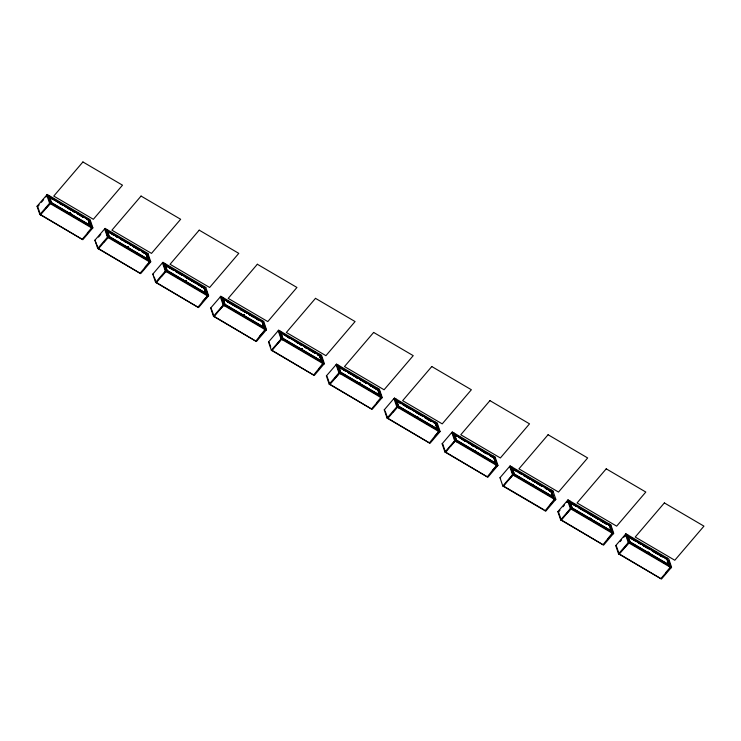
<?xml version="1.0" encoding="UTF-8"?>
<svg xmlns="http://www.w3.org/2000/svg" width="741" height="741" viewBox="0 0 741 741"><rect width="100%" height="100%" fill="white"/><g stroke="black" fill="none" stroke-linecap="round" stroke-linejoin="round"><path stroke-width="1.11" d="M359.913 383.347C358.931 383.347 358.977 381.791 359.95 383.486C358.524 382.263 359.552 383.597 359.709 383.227C358.839 382.449 360.228 383.542 359.107 382.94C359.496 383.134 360.2 383.653 359.015 382.81C360.839 383.44 358.088 382.652 359.913 383.254M416.85 416.664C418.072 417.229 418.165 418.081 416.84 416.581C419.406 417.998 416.21 416.979 417.322 417.063C419.36 418.128 415.275 415.386 417.831 417.294M70.562 213.806C68.543 212.019 72.127 214.51 69.673 213.751C70.997 212.936 69.7 213.862 70.089 213.603C71.34 213.871 70.191 213.88 69.682 213.186C70.877 212.686 69.839 214.492 70.627 213.695C69.154 212.482 70.182 213.936 70.617 213.816M127.906 247.012C127.906 247.522 128.332 248.207 128.119 247.17C126.1 248.04 129.925 247.651 127.582 247.133C129.351 248.096 127.378 246.725 127.906 247.531C129.768 247.772 126.229 246.549 128.545 247.707C127.508 247.216 127.971 246.753 128.341 247.726M243.317 314.74C244.752 315.62 244.076 316.24 243.298 314.749M301.92 349.104L302.087 349.548L301.105 348.715L302.022 349.243M358.959 382.652L359.783 383.43L359.468 382.801M416.979 416.877C417.72 417.396 417.063 416.831 417.331 416.729M475.703 451.232C474.305 450.713 475.907 451.195 475.342 450.769M127.508 247.031L128.536 247.624M475.583 451.01C474.481 451.871 474.536 449.583 475.685 451.352M128.406 247.466C127.1 246.744 128.323 247.781 127.591 246.957C128.814 249.013 127.017 245.632 128.128 247.605C128.295 247.059 126.479 246.744 128.526 247.587M186.362 281.645C184.342 281.043 187.38 281.497 185.796 281.404C186.352 281.756 185.704 281.534 185.482 280.811C188.158 283.414 184.574 279.088 185.732 281.728C186.436 281.441 184.528 280.061 186.399 281.515M186.26 281.654L185.602 280.848L186.334 281.663L185.787 280.941L186.26 281.654L185.417 281.617L185.583 280.876L186.343 281.441L185.574 281.737L185.528 281.126L186.324 281.636L185.482 280.811M244.141 315.333C241.927 313.387 245.577 316.944 243.428 314.981C244.391 315.953 243.622 315.092 243.391 315.045C244.799 315.212 242.585 315.221 244.178 315.481M302.059 349.502C300.059 347.446 301.893 350.289 301.957 349.168C301.485 348.826 300.976 349.27 301.976 349.206C300.068 349.243 302.661 348.594 301.198 349.446C302.569 347.964 301.318 350.826 301.744 348.965C302.198 350.447 301.022 348.585 301.624 348.992C301.995 349.298 301.541 349.252 302.133 349.474M301.244 349.215L302.032 349.372M359.802 383.116C358.366 382.263 359.339 384.014 359.746 383.06M417.461 416.803C416.359 417.479 418.48 417.257 417.322 417.063C417.563 416.831 417.359 417.813 416.979 416.562M475.472 450.88C473.629 450.732 476.611 451.454 474.712 450.602C476.278 452.084 474.62 450.028 475.037 450.584C475.954 451.102 474.045 450.584 475.611 451.065M533.353 484.827C532.89 485.568 533.353 484.521 533.14 485.123C533.752 485.077 532.714 484.531 533.02 485.188C532.983 484.364 533.001 485.411 533.52 485.059C531.538 484.058 533.233 484.577 533.437 484.901C531.936 483.595 532.64 485.207 533.613 485.142M649.209 553.055C647.801 551.128 648.495 553.647 649.199 552.99C647.708 550.943 648.718 554.407 649.005 552.61C648.403 553.499 648.894 552.054 649.088 552.842C647.412 551.248 649.625 553.823 648.931 552.573C647.356 551.952 650.431 554.157 648.301 552.406M185.889 281.043C185.621 281.793 186.26 280.783 185.491 281.682M70.599 213.538C68.941 213.408 71.145 214.334 69.635 213.093C71.414 213.677 70.284 213.992 69.635 212.973M128.35 247.54C127.313 247.124 128.388 247.198 127.85 247.865M301.439 348.77C302.032 349.826 300.753 348.65 302.004 349.261C300.874 348.983 301.652 349.493 301.791 349.011M359.626 383.041C359.07 383.643 359.45 382.745 359.793 383.347M591.475 519.052C590.188 517.598 592.42 520.395 590.521 518.385C592.309 519.561 590.105 519.098 590.503 518.348C593.041 520.21 589.252 517.338 591.411 518.941C590.633 519.237 590.549 517.635 590.679 518.774C591.253 518.561 591.207 519.441 590.457 518.422C592.291 518.663 590.336 520.034 590.558 518.348M70.478 213.436L69.886 212.982L69.7 213.64M128.286 247.355C127.582 247.337 127.776 247.179 128.239 247.689M243.632 315.703C243.854 314.184 243.029 315.842 244.169 315.37M301.179 348.937L301.883 349.122M417.044 417.47C417.174 416.173 417.591 417.868 416.951 417.026M474.749 451.288C475.889 450.195 473.823 450.454 475.602 451.325M475.444 451.093C474.472 450.296 475.741 451.538 474.749 450.602C476.268 451.445 475.259 451.417 474.74 450.519M532.677 484.429C533.955 486.031 531.797 484.16 533.4 484.929C533.446 485.929 531.742 483.428 533.501 485.086M69.858 212.982C71.219 213.427 69.784 214.427 69.691 212.945M359.598 382.884C358.848 383.458 359.283 382.449 359.718 383.254M128.239 247.401C127.73 246.957 127.721 247.865 128.184 247.642M185.435 281.515C187.112 281.228 184.741 281.237 186.306 281.45M243.52 315.712C244.132 314.341 243.317 315.768 244.011 315.194M359.691 383.116C358.7 383.329 360.024 383.43 359.246 382.717M649.283 552.879C649.042 552.888 648.032 552.277 649.172 552.767M70.571 213.584C69.33 212.417 69.849 213.779 70.506 213.473C69.2 212.889 71.108 214.251 69.635 213.093M69.645 213.019L70.534 213.528L69.997 213.862L70.562 213.565L69.719 213.176L70.247 213.204M648.301 553.027C649.329 552.656 648.588 552.934 648.931 552.554M70.58 213.751C69.339 213.176 69.682 212.611 70.367 213.714M532.584 484.54L532.798 485.299C532.76 484.54 533.261 485.04 533.205 485.16C533.001 484.688 532.751 484.799 533.048 485.114M591.401 518.922C590.012 518.969 591.679 518.357 590.494 519.154C590.447 517.746 592.365 519.849 590.679 518.978C591.976 518.802 589.845 518.959 590.994 518.607C591.318 519.339 590.142 518.617 591.198 518.728C591.114 518.82 589.558 518.367 591.374 519.043M301.911 349.224C301.152 349.826 302.013 348.983 301.42 348.872M417.516 417.183L417.1 417.016M475.333 451.093L474.916 451.399L475.185 451M185.991 281.33L185.482 281.293M533.02 484.605L533.196 484.707M648.412 552.582C649.44 554.324 648.236 551.202 649.116 553.064C647.81 551.702 649.801 553.851 648.384 552.323M69.737 213.427C70.367 213.704 69.432 213.575 70.386 213.325M648.421 552.758C648.792 552.545 649.181 552.554 648.708 553.24M243.419 314.851C244.493 315.601 242.687 315.184 244.058 315.481M475.5 451.26C473.944 451.362 475.62 450.306 474.953 451.371M591.235 519.126L590.633 518.728M127.693 247.744L127.498 247.559M185.861 281.608L186.028 281.154M474.759 450.723L474.777 451.176M532.622 485.216C533.483 484.892 533.149 484.262 532.779 485.336M648.931 552.758C648.884 552.805 648.245 552.943 649.023 552.647M185.37 280.932C186.074 281.543 185.278 281.571 185.954 281.163M243.678 315.323L243.307 315.008M127.915 247.077L128.249 247.513M417.266 416.794L417.368 416.988M474.712 450.602L475.333 451M533.372 485.198L532.649 484.67M649.033 553.055L648.69 552.406M532.899 484.605L533.39 485.059L532.77 484.799M648.718 552.517L648.56 553.175L648.912 552.656M648.764 552.916L648.412 553.082M243.9 315.092C243.419 315.425 243.669 314.555 243.539 315.573M590.586 519.089C591.235 519.432 590.42 518.107 590.688 519.237M301.902 349.289L301.448 349.53M243.428 315.61L244.039 315.36M590.633 518.774C591.448 519.793 591.133 517.607 590.494 519.154M70.339 213.491L69.821 213.176M127.952 247.299L127.869 247.262M590.799 519.33L590.938 518.644L591.133 519.135M301.337 349.474L301.494 349.641M416.887 417.35L417.359 416.859M532.714 484.947L533.168 485.142M359.385 383.171L358.931 383.319L359.376 382.828M475.194 451.334L475.101 451.223M243.622 315.49L244.187 315.573M359.311 383.329L359.366 383.569M69.737 213.741L70.2 213.658L69.635 213.621M185.324 281.515L185.713 281.413M358.959 383.366L359.376 382.847L359.728 383.31M243.493 315.221L243.372 315.277M243.557 315.258L243.298 315.444M359.413 383.393L358.94 383.292M566.819 502.398L568.18 500.712L567.532 500.342L570.413 508.641L570.848 508.141L568.032 499.879L557.862 511.661L560.678 519.913L603.628 545.107L613.687 533.261L610.88 524.998L568.032 499.879M624.682 536.327L626.043 534.65L625.404 534.27L628.285 542.579L671.179 567.726L671.559 567.198L668.743 558.936L625.904 533.807L615.734 545.589L618.54 553.851L661.491 579.036L671.161 567.717L668.669 560.465M301.578 349.206L301.105 349.354M474.99 451.158L474.879 450.648M37.05 206.257L47.22 194.475L90.059 219.595L92.875 227.858L82.816 239.704L39.866 214.519L37.05 206.257L37.698 206.637L39.18 204.886M41.413 202.274L43.645 199.662M45.877 197.05L47.368 195.309L46.72 194.939L49.601 203.238L92.505 228.395L89.985 221.133M48.582 196.022L49.008 195.522L51.824 203.784L51.398 204.284M39.866 214.519L50.036 202.738L47.22 194.475M90.661 227.311L91.087 226.811L88.272 218.549L87.846 219.049L85.882 217.9M147.857 255.061L150.349 262.314L140.679 273.633L97.729 248.448L94.922 240.186L105.092 228.404L147.931 253.533L150.747 261.795L150.312 262.295M98.534 237.083L100.767 234.471M106.871 231.192L107.297 230.692L146.561 253.718L146.023 254.154M97.729 248.448L107.899 236.666L105.092 228.404M98.377 248.828L108.047 237.509L103.508 242.529M108.844 236.99L109.27 236.49L148.533 259.507M109.26 238.222L109.696 237.722L106.88 229.46L106.537 230.016M145.718 252.987L146.144 252.477L148.95 260.739L148.524 261.249M147.505 254.033L147.931 253.533M162.529 262.842L162.955 262.342L205.803 287.462L208.61 295.724L198.551 307.571L155.601 282.386L152.785 274.124L162.455 262.805L163.252 263.62M204.062 288.073L204.433 287.647L165.169 264.62L164.734 265.13L173.551 270.289M155.601 282.386L165.771 270.604L162.955 262.342M166.706 270.919L167.142 270.419L206.406 293.445M167.133 272.151L167.559 271.651L164.743 263.388L164.409 263.944M201.265 286.526L202.765 287.406M205.803 287.462L204.766 287.61M206.396 295.177L206.822 294.677L204.007 286.415L203.46 286.841M210.657 308.052L220.827 296.28L263.666 321.399L266.482 329.662L256.414 341.499L213.464 316.314L210.657 308.052L211.454 308.877M222.606 299.058L223.032 298.558L262.295 321.585L261.934 322.011M213.464 316.314L223.634 304.532L220.827 296.28M223.634 304.931L214.112 316.694L213.964 316.25L255.775 341.129L265.287 329.365M224.995 306.089L225.431 305.588L222.615 297.326M240.806 309.71L242.363 310.525L240.862 309.645M263.24 321.9L263.666 321.399M264.259 329.115L264.694 328.606L261.879 320.353M268.52 341.99L278.69 330.208L321.538 355.328L324.345 363.59L314.286 375.437L271.336 350.252L268.52 341.99L269.316 342.814M280.052 331.764L280.487 331.255L283.294 339.517L282.867 340.026M280.478 332.996L280.904 332.496L320.168 355.513L319.63 355.958L317.676 354.809L319.63 355.958L320.668 358.885L319.658 355.81L321.029 359.802M271.336 350.252L281.506 338.47L278.69 330.208M281.497 338.869L271.975 350.632L271.827 350.187L313.638 375.057L323.159 363.294M319.315 354.782L319.751 354.281L322.557 362.544L322.131 363.044M321.538 355.328L321.103 355.837L322.919 361.024M326.392 375.919L336.562 364.146L379.401 389.266L382.217 397.528L372.149 409.365L329.199 384.181L326.392 375.919L327.189 376.743M337.924 365.693L338.35 365.193L341.166 373.455L340.73 373.955M338.341 366.925L338.767 366.425L378.03 389.451L377.493 389.886L373.584 387.589M339.415 367.443L345.195 370.945M329.199 384.181L338.878 372.862L381.837 398.056L378.975 389.766L379.401 389.266M336.562 364.146L339.378 372.408L338.943 372.908L336.062 364.6L336.701 364.98M340.314 372.723L340.74 372.223L380.003 395.24M377.188 388.719L377.614 388.219L380.429 396.481L379.994 396.981M393.925 398.538L396.815 406.837L439.709 431.994L430.021 443.303L387.071 418.119L384.255 409.856L393.925 398.538L395.879 399.677M393.999 398.575L394.434 398.074L437.273 423.194L440.08 431.457L439.654 431.966M395.787 399.631L396.222 399.13L399.029 407.383L398.602 407.893M437.449 429.678L435.365 423.824L435.903 423.38L396.639 400.362L396.213 400.862L401.103 403.734M387.071 418.119L397.241 406.337L394.434 398.074M398.186 406.661L398.612 406.151L437.875 429.178M435.05 422.648L435.486 422.148L438.292 430.41L437.866 430.91M439.357 430.966L436.847 423.704L437.273 423.194M438.894 431.16L429.372 442.923L387.562 418.054L387.719 418.498L397.389 407.18L392.85 412.2M451.871 432.512L452.297 432.012L495.136 457.132L497.952 465.394L487.884 477.232L444.943 452.047L442.127 443.794L451.797 432.466L452.594 433.29M454.076 434.791L454.511 434.291L493.775 457.317L493.404 457.743M444.943 452.047L455.113 440.274L452.297 432.012M455.104 440.663L445.582 452.427L445.434 451.982M456.048 440.589L456.484 440.089L495.748 463.116L495.312 463.616M456.475 441.821L456.901 441.321L454.085 433.059L453.659 433.559L456.604 435.291M492.922 456.586L493.349 456.085L496.164 464.348L495.729 464.848M497.23 464.894L494.71 457.632L495.136 457.132M496.766 465.098L487.245 476.861L446.425 452.566M509.734 466.45L510.169 465.941L553.008 491.07L555.824 499.323L545.756 511.17L502.806 485.985L499.99 477.723L509.669 466.404L510.308 466.784M511.522 467.497L511.957 466.997L514.763 475.25L514.337 475.759M511.948 468.729L512.374 468.229L551.637 491.246L551.1 491.691L549.146 490.542L551.1 491.691L552.138 494.618L550.785 490.523L551.221 490.014L554.027 498.276L553.601 498.776M502.806 485.985L512.976 474.203L510.169 465.941M512.967 474.601L503.454 486.365L503.296 485.92L543.968 509.771M513.921 474.527L514.347 474.018L553.61 497.044M553.008 491.07L552.564 491.561M554.629 499.026L545.107 510.79L544.959 510.345M559.992 510.29L558.51 512.031L557.862 511.661M562.965 506.807L564.457 505.066M566.689 502.454L568.18 500.712M569.394 501.425L569.82 500.925L572.636 509.187L572.209 509.688M609.139 525.61L609.51 525.184L570.246 502.157L569.81 502.657L576.665 506.677M560.678 519.913L570.348 508.595L613.316 533.798M570.839 508.53L561.317 520.293L558.658 512.476M571.783 508.456L572.219 507.955L611.482 530.982M608.657 524.452L609.083 523.952L611.899 532.214L611.473 532.714M610.88 524.998L610.501 525.536M612.501 532.964L602.979 544.728L561.169 519.849M620.097 541.615L621.579 539.874M623.811 537.262L626.043 534.65M627.266 535.363L627.692 534.863L630.508 543.125L630.072 543.625M618.54 553.851L628.711 542.069L625.904 533.807M669.336 566.643L669.762 566.143L666.956 557.88L666.529 558.39L664.566 557.232M533.14 484.827L533.066 485.207M243.428 315.129L243.956 315.249M45.646 208.591L50.175 203.571L40.505 214.89L37.847 207.072M87.308 233.026L91.838 228.006L82.168 239.324L40.357 214.445M145.171 266.955L149.71 261.934L140.04 273.253L98.22 248.383L94.922 240.186M161.381 276.458L165.91 271.438L156.24 282.756L154.295 277.051M202.284 301.726L207.573 295.872L197.903 307.191L156.092 282.321M219.253 310.396L223.782 305.375M259.396 336.497L265.445 329.801M277.115 344.324L281.654 339.313M318.778 368.759L323.308 363.738M334.988 378.262L339.517 373.242L329.847 384.56L329.699 384.116L371.51 408.995L381.18 397.676L376.641 402.687M434.513 436.625L439.043 431.605M450.723 446.128L455.252 441.108M492.385 470.563L496.915 465.543M508.585 480.066L513.124 475.046M550.248 504.491L554.787 499.471M566.457 513.995L570.987 508.974M608.12 538.429L612.65 533.409M624.32 547.932L628.859 542.912L619.189 554.231L616.521 546.413M665.983 572.358L670.522 567.337L660.852 578.656L619.031 553.786M533.196 484.929L533.001 484.66M88.16 220.216L88.698 219.781L49.434 196.754L74.6 212.009M666.835 559.557L667.372 559.112L628.109 536.095L650.376 549.581M591.003 519.052L590.966 518.58M50.545 197.18L53.491 198.903M55.501 200.089L57.455 201.228M76.981 212.676L79.009 213.871M105.231 229.247L104.592 228.867L107.473 237.176L150.367 262.323M112.336 233.415L114.346 234.591M116.263 235.712L118.227 236.87M121.172 238.593L123.136 239.741M133.871 246.04L135.899 247.225M142.772 251.255L144.736 252.412M181.98 274.253L183.935 275.393M190.817 279.431L192.78 280.589M226.181 300.17L229.108 301.883M247.661 312.767L250.588 314.48M252.616 315.675L254.58 316.824M278.19 330.671L281.08 338.97M282.997 333.487L285.026 334.673M291.861 338.683L293.806 339.832M304.551 346.121L306.505 347.27M313.332 351.28L315.286 352.42M339.887 366.841L341.851 367.999M348.724 372.028L350.706 373.186M357.551 377.206L359.515 378.355M370.222 384.635L372.177 385.783M414.432 410.56L417.387 412.292M423.278 415.747L426.223 417.47M458.568 436.44L460.578 437.625M480.103 449.074L482.122 450.25M488.995 454.279L490.959 455.437M515.449 469.794L517.477 470.98M524.285 474.981L526.258 476.139M528.213 477.278L530.176 478.436M536.993 482.428L539.013 483.614M545.784 487.587L547.84 488.791M593.93 515.819L595.894 516.968M629.304 536.558L632.23 538.281M634.185 539.42L636.139 540.569M650.783 549.155L653.71 550.869M655.729 552.054L657.693 553.203M454.363 434.458L493.626 457.484L495.599 463.282L456.336 440.256L454.696 435.43M512.235 468.395L551.499 491.413L553.471 497.211M49.147 197.097L54.056 199.968M56.02 201.126L62.883 205.155M64.847 206.304L74.665 212.056M77.61 213.788L83.501 217.233M86.447 218.966L88.411 220.114M107.01 231.025L117.81 237.361M120.755 239.084L126.646 242.539M129.592 244.261L139.401 250.023M142.346 251.745L146.273 254.052L147.589 257.914M164.882 264.963L173.718 270.141M175.682 271.289L182.545 275.319M184.509 276.467L195.309 282.803M197.273 283.951L204.145 287.98M222.745 298.892L225.69 300.624M227.654 301.772L238.454 308.099M240.417 309.256L247.29 313.286M249.254 314.434L260.045 320.77M283.562 334.552L289.453 338.007M296.326 342.036L302.208 345.491M305.153 347.214L307.117 348.372M309.08 349.52L314.971 352.975M317.917 354.698L319.88 355.847L321.196 359.709M338.489 366.758L345.352 370.787M348.298 372.519L358.116 378.271M360.08 379.42L366.952 383.449M368.916 384.607L377.753 389.785M396.352 400.696L401.261 403.567M403.224 404.725L410.097 408.754M412.061 409.903L414.024 411.051M415.988 412.209L422.852 416.238L396.639 400.362M424.815 417.387L431.688 421.416M433.652 422.565L435.615 423.713L437.588 429.511M454.224 434.624L457.169 436.356M459.133 437.505L465.996 441.534M467.96 442.683L477.778 448.444M480.724 450.167L486.615 453.622M489.56 455.345L492.506 457.077M515.032 470.285L520.923 473.74M523.868 475.472L529.759 478.918M532.705 480.65L542.514 486.402M545.459 488.134L551.35 491.589L552.999 496.414M569.959 502.491L576.831 506.52M578.795 507.678L585.659 511.707M587.622 512.855L598.422 519.191M600.386 520.339L607.259 524.369M630.767 538.151L641.567 544.487M643.531 545.635L650.403 549.665M663.158 557.149L652.367 550.822L662 556.621M665.122 558.297L667.085 559.455M356.541 377.586L358.098 378.401M456.66 436.19L455.094 435.375L456.604 436.254M490.662 456.132L492.163 457.012M548.47 490.125L550.035 490.94M50.962 198.412L52.917 199.551M59.771 203.571L61.725 204.72M68.58 208.74L70.534 209.888M72.498 211.037L74.452 212.185M81.306 216.205L83.261 217.354M107.853 231.766L109.807 232.915M111.761 234.063L113.725 235.212M115.679 236.36L117.634 237.509M120.57 239.232L122.534 240.38M124.488 241.529L126.452 242.678M129.388 244.4L131.342 245.54M133.297 246.688L139.169 250.134M142.105 251.857L144.069 253.005L142.152 251.81M175.506 271.438L182.36 275.457M185.296 277.18L195.087 282.923M197.041 284.072L203.895 288.092L197.115 283.979M227.496 301.93L237.287 307.672M240.223 309.395L245.123 312.267M249.032 314.555L253.931 317.426M256.868 319.149L258.822 320.297M287.323 337.016L289.286 338.165M296.141 342.175L298.095 343.324M300.049 344.472L302.013 345.621M304.949 347.344L306.904 348.492M308.858 349.641L310.822 350.789M312.776 351.938L314.73 353.087M348.131 372.667L350.085 373.816M352.049 374.965L357.922 378.41M360.858 380.133L366.73 383.579M369.666 385.292L371.621 386.441M403.058 404.882L409.912 408.893M415.784 412.339L420.684 415.21M424.602 417.507L431.447 421.527M462.884 439.959L464.848 441.108M471.702 445.128L473.656 446.277M475.611 447.425L477.575 448.574M484.419 452.594L486.383 453.733M514.884 470.452L516.838 471.6M518.802 472.749L520.756 473.897M523.692 475.62L525.647 476.769M527.611 477.908L529.565 479.057M532.501 480.779L534.465 481.928M536.419 483.076L542.292 486.522M545.228 488.245L547.182 489.393M578.628 507.826L585.473 511.846M588.41 513.569L598.2 519.311M600.164 520.46L607.009 524.471L600.256 520.339M630.619 538.318L635.509 541.189M638.446 542.912L640.409 544.061M643.345 545.784L648.236 548.646M652.154 550.943L657.045 553.814M659.981 555.537L661.945 556.686M51.407 202.552L90.671 225.579M225.005 304.356L264.268 327.374L263.842 327.883L262.814 324.864M282.877 338.285L322.14 361.312M630.082 541.884L669.345 564.911M126.794 247.012L109.131 236.657L107.158 230.859L146.422 253.885L148.395 259.674L128.758 248.161M167.975 271.16L205.276 293.038M340.601 372.39L358.274 382.745M360.228 383.903L379.864 395.407L377.891 389.618L338.628 366.591L340.276 371.426M399.455 406.892L437.727 429.345L435.764 423.546L396.5 400.529L398.473 406.318M552.49 496.637L514.208 474.184L512.559 469.359M50.036 202.738L92.875 227.858M107.899 236.666L150.747 261.795M165.771 270.604L208.61 295.724M223.634 304.532L266.482 329.662M281.506 338.47L324.345 363.59M339.378 372.408L382.217 397.528M397.241 406.337L440.08 431.457M455.113 440.274L497.952 465.394M512.976 474.203L555.824 499.323M570.848 508.141L613.687 533.261M628.711 542.069L671.559 567.198M165.271 271.067L208.24 296.261L206.424 291.065M223.134 304.996L266.102 330.19L263.296 321.927L262.629 321.548L262.777 321.983M281.006 338.933L323.974 364.127M454.613 440.728L497.572 465.932M512.476 474.666L555.444 499.86M152.785 274.124L153.582 274.948M384.255 409.856L384.903 410.236M442.127 443.794L442.766 444.165M499.99 477.723L500.638 478.102M615.734 545.589L616.373 545.969M570.246 502.157L598.32 519.172M512.374 468.229L542.384 486.411M545.293 488.171L547.228 489.347M454.511 434.291L478.714 448.953M480.65 450.13L486.457 453.649M424.713 417.368L431.494 421.472M338.767 366.425L366.851 383.44M369.75 385.2L377.493 389.886M280.904 332.496L302.198 345.399M305.107 347.159L314.786 353.022M223.032 298.558L247.235 313.221M249.18 314.397L258.859 320.26M165.169 264.62L195.179 282.812M107.297 230.692L131.5 245.354M133.436 246.531L139.252 250.05M77.509 213.769L83.316 217.289M548.525 490.06L549.97 491.014M356.597 377.512L358.042 378.466M533.057 485.049L532.575 485.086M667.187 560.529L668.558 564.429M379.577 395.75L378.206 391.73M88.503 221.198L89.893 225.107L88.531 221.059M89.883 225.097L88.522 221.096M667.419 560.418L668.734 564.281M610.834 526.555L612.964 532.76M610.204 528.416L610.862 530.343M550.785 490.523L552.842 496.544M509.669 466.404L512.55 474.703M451.797 432.466L454.678 440.775M442.923 444.609L445.072 450.936M385.413 411.727L387.21 416.998M378.41 391.711L379.716 395.583M327.541 377.799L329.337 383.06M269.678 343.861L270.752 347.02M262.666 323.845L263.981 327.707M220.327 296.733L223.208 305.042M205.933 292.649L204.284 287.814L165.021 264.796L166.994 270.585M211.806 309.933L213.603 315.194M204.47 288.953L205.461 291.843M204.266 288.925L205.294 291.935M162.455 262.805L165.345 271.104M147.422 258.007L146.051 253.987L146.727 256.062M107.176 234.962L107.899 237.064M88.735 221.077L90.05 224.949M82.918 161.964L53.769 196.078L93.347 219.29L122.497 185.176L82.918 161.964M141.059 196.059L111.91 230.173L151.497 253.385L180.647 219.271L141.059 196.059M199.209 230.155L170.059 264.278L209.638 287.48L238.787 253.366L199.209 230.155M257.349 264.25L228.2 298.373L267.788 321.585L296.937 287.462L257.349 264.25M315.499 298.345L286.35 332.468L325.929 355.68L355.078 321.557L315.499 298.345M373.64 332.44L344.491 366.563L384.079 389.775L413.228 355.652L373.64 332.44M431.79 366.536L402.641 400.659L442.22 423.871L471.369 389.747L431.79 366.536M489.931 400.631L460.782 434.754L500.37 457.966L529.519 423.843L489.931 400.631M472.332 445.378L473.842 446.267L472.332 445.378M548.081 434.735L518.932 468.849L558.51 492.061L587.659 457.947L548.081 434.735M570.894 503.176L572.395 504.056L570.894 503.176M606.221 468.831L577.072 502.944L616.651 526.156L645.809 492.043L606.221 468.831M664.362 502.926L635.213 537.04L674.801 560.252L703.95 526.138L664.362 502.926M88.549 219.947L49.286 196.921L51.259 202.719L90.522 225.746L88.549 219.947M262.157 321.751L222.893 298.725L224.866 304.523L264.129 327.541L262.157 321.751M320.019 355.68L280.756 332.663L282.729 338.452L321.992 361.478L320.019 355.68M609.361 525.35L570.098 502.324L572.071 508.122L611.334 531.149L609.361 525.35M667.233 559.288L627.97 536.262L629.943 542.06L669.206 565.077L667.233 559.288M263.842 327.883L262.805 324.947L263.824 327.874"/></g></svg>
